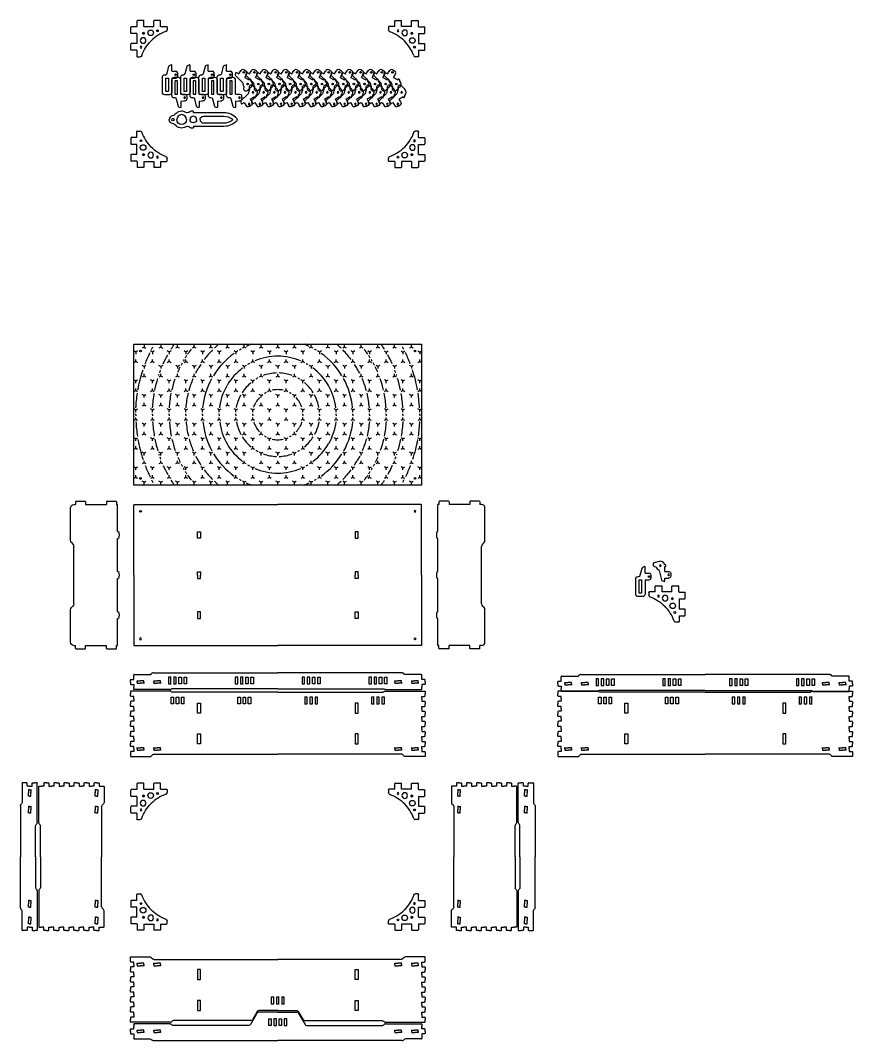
# Model space of a CAD drawing. Header units: inches. Extents: x -248 to 382, y -86 to 166.
# Drawn here: x -162.2 to -99.9, y 89.2 to 165.5 of the extents above; entities that cross this region are included whole.
import ezdxf

# ---------------------------------------------------------------- set-up
doc = ezdxf.new("R2010")
doc.units = ezdxf.units.IN
doc.header["$MEASUREMENT"] = 0
doc.layers.add('CUT', color=1, linetype='Continuous')
doc.layers.add('ETCH', color=5, linetype='Continuous')

# ---------------------------------------------------------------- blocks, each defined once
blk = doc.blocks.new('HingeHole')
at = {"layer": 'CUT', "ltscale": 0.003906}
for p, q in [((-0.0975, 0.495), (0.0975, 0.495)), ((0.0975, 0.005), (-0.0975, 0.005)), ((-0.0925, 0), (-0.0925, 0.5)), ((0.0925, 0.5), (0.0925, 0))]:
    blk.add_line(p, q, dxfattribs=at)
blk = doc.blocks.new('BraceHole_Quarter')
at = {"layer": 'CUT', "ltscale": 0.003906}
for p, q in [((-0.25, 0.0935), (0, 0.0935)), ((-0.246, 0), (-0.246, 0.0975))]:
    blk.add_line(p, q, dxfattribs=at)
blk = doc.blocks.new('BraceHole')
at = {"color": 0}
blk.add_blockref('BraceHole_Quarter', (0, 0), dxfattribs=at)
at = {"color": 0, "xscale": -1, "rotation": 180}
blk.add_blockref('BraceHole_Quarter', (0, 0), dxfattribs=at)
at = {"color": 0, "xscale": -1}
blk.add_blockref('BraceHole_Quarter', (0, 0), dxfattribs=at)
at = {"color": 0, "rotation": 180}
blk.add_blockref('BraceHole_Quarter', (0, 0), dxfattribs=at)
blk = doc.blocks.new('BraceHoles')
at = {"color": 0}
for p in [(0.5, 0), (1.75, 0)]:
    blk.add_blockref('BraceHole', p, dxfattribs=at)
blk = doc.blocks.new('Dovetail_Half')
for p, q in [((-0.25, 0.21375), (-0.25, 0.375)), ((-0.25, 0.21375), (-0.21875, 0.1825)), ((0, 0.1825), (-0.21875, 0.1825)), ((0, 0), (0, 0.1825))]:
    blk.add_line(p, q)
blk = doc.blocks.new('Bottom_Back_Half')
at = {"layer": 'CUT', "ltscale": 0.015625}
for p, q in [((-11.025, 6.229), (-11.025, 6.063)), ((-8.05, 6.26), (-10.994, 6.26)), ((0, 6.198), (-7.884, 6.198))]:
    blk.add_line(p, q, dxfattribs=at)
for points in [[(-5.793, 5.372), (-5.793, 4.628), (-6.017, 4.628), (-6.017, 5.372)], [(-5.793, 3.06), (-5.793, 2.316), (-6.017, 2.316), (-6.017, 3.06)]]:
    blk.add_lwpolyline(points, close=True, dxfattribs=at)
blk.add_lwpolyline([(-11.025, 1.563), (-11.025, 1.401, 0.414214), (-10.994, 1.37), (-9.55, 1.37, 0.198912), (-9.461, 1.407), (-9.347, 1.521, -0.198912), (-9.259, 1.558), (0, 1.558)], format="xyb", dxfattribs=at)
for centre, radius, start, end in [((-10.994, 6.229), 0.0312, 90, 180), ((-8.05, 6.135), 0.125, 48.59038, 90), ((-7.884, 6.323), 0.125, 228.59038, 270)]:
    blk.add_arc(centre, radius, start, end, dxfattribs=at)
at = {"rotation": 180}
for p in [(-7.89, 5.817), (-7.5, 5.817), (-7.11, 5.817), (-2.89, 5.817), (-2.5, 5.817), (-2.11, 5.817)]:
    blk.add_blockref('HingeHole', p, dxfattribs=at)
blk.add_blockref('BraceHoles', (-10.77, 1.938))
at = {"layer": 'CUT'}
for p in [(-10.775, 5.688), (-10.775, 4.938), (-10.775, 4.188), (-10.775, 3.438), (-10.775, 2.688), (-10.775, 1.938)]:
    blk.add_blockref('Dovetail_Half', p, dxfattribs=at)
at = {"layer": 'CUT', "xscale": -1, "rotation": 180}
for p in [(-10.775, 5.688), (-10.775, 4.938), (-10.775, 4.188), (-10.775, 3.438), (-10.775, 2.688), (-10.775, 1.938)]:
    blk.add_blockref('Dovetail_Half', p, dxfattribs=at)
blk = doc.blocks.new('Bottom_Back_Full')
blk.add_blockref('Bottom_Back_Half', (0, -1.375))
at = {"xscale": -1}
blk.add_blockref('Bottom_Back_Half', (0, -1.375), dxfattribs=at)
blk = doc.blocks.new('Dovetail_Out_Half')
for p, q in [((-0.01, 0.16125), (0.02125, 0.1925)), ((-0.01, 0), (-0.01, 0.16125)), ((0.02125, 0.1925), (0.24, 0.1925)), ((0.24, 0.1925), (0.24, 0.375))]:
    blk.add_line(p, q)
blk = doc.blocks.new('Lid_Top_Back_Half')
at = {"layer": 'CUT'}
for p, q in [((8.07, 0.005), (10.744, 0.005)), ((0, -0.058), (7.904, -0.058)), ((10.775, -0.026), (10.775, -0.188)), ((9.325, -1.255), (0, -1.255)), ((9.465, -1.167), (9.414, -1.218)), ((10.744, -1.13), (9.554, -1.13)), ((10.775, -0.938), (10.775, -1.099))]:
    blk.add_line(p, q, dxfattribs=at)
for centre, radius, start, end in [((8.07, -0.12), 0.125, 90, 131.40962), ((10.744, -0.026), 0.0312, 0, 90), ((7.904, 0.067), 0.125, 270, 311.40962), ((9.325, -1.13), 0.125, 270, 315), ((9.554, -1.255), 0.125, 90, 135), ((10.744, -1.099), 0.0312, 270, 0)]:
    blk.add_arc(centre, radius, start, end, dxfattribs=at)
at = {"rotation": 180}
for p in [(1.915, -0.437), (2.305, -0.437), (6.915, -0.437), (7.305, -0.437)]:
    blk.add_blockref('HingeHole', p, dxfattribs=at)
at = {"xscale": -1, "rotation": 180}
for p in [(2.695, -0.437), (3.085, -0.437), (7.695, -0.437), (8.085, -0.437)]:
    blk.add_blockref('HingeHole', p, dxfattribs=at)
at = {"xscale": -1}
blk.add_blockref('BraceHoles', (10.77, -0.563), dxfattribs=at)
at = {"layer": 'CUT', "xscale": -1}
blk.add_blockref('Dovetail_Out_Half', (11.015, -0.563), dxfattribs=at)
at = {"layer": 'CUT', "rotation": 180}
blk.add_blockref('Dovetail_Out_Half', (11.015, -0.563), dxfattribs=at)
blk = doc.blocks.new('Lid_Top_Back')
at = {"xscale": -1}
blk.add_blockref('Lid_Top_Back_Half', (0, 0), dxfattribs=at)
blk.add_blockref('Lid_Top_Back_Half', (0, 0))
blk = doc.blocks.new('Bottom_Front_Half')
at = {"layer": 'CUT', "ltscale": 0.015625}
for p, q in [((1.533, 4.073), (1.894, 4.698)), ((2.002, 4.76), (7.821, 4.76)), ((7.91, 4.797), (7.961, 4.848)), ((8.05, 4.885), (10.994, 4.885)), ((11.025, 4.854), (11.025, 4.688)), ((0, 4.01), (1.425, 4.01))]:
    blk.add_line(p, q, dxfattribs=at)
for points in [[(5.793, 3.997), (5.793, 3.253), (6.017, 3.253), (6.017, 3.997)], [(5.793, 1.685), (5.793, 0.941), (6.017, 0.941), (6.017, 1.685)]]:
    blk.add_lwpolyline(points, close=True, dxfattribs=at)
blk.add_lwpolyline([(11.025, 0.188), (11.025, 0.026, -0.414214), (10.994, -0.005), (9.55, -0.005, -0.198912), (9.461, 0.032), (9.347, 0.146, 0.198912), (9.259, 0.183), (0, 0.183)], format="xyb", dxfattribs=at)
for centre, radius, start, end in [((2.002, 4.635), 0.125, 90, 150), ((7.821, 4.885), 0.125, 270, 315), ((8.05, 4.76), 0.125, 90, 135), ((10.994, 4.854), 0.0312, 0, 90), ((1.425, 4.135), 0.125, 270, 330)]:
    blk.add_arc(centre, radius, start, end, dxfattribs=at)
at = {"xscale": -1}
blk.add_blockref('BraceHoles', (10.77, 0.562), dxfattribs=at)
at = {"layer": 'CUT', "xscale": -1}
for p in [(10.775, 4.313), (10.775, 3.563), (10.775, 2.813), (10.775, 2.063), (10.775, 1.313), (10.775, 0.562)]:
    blk.add_blockref('Dovetail_Half', p, dxfattribs=at)
at = {"layer": 'CUT', "rotation": 180}
for p in [(10.775, 4.313), (10.775, 3.563), (10.775, 2.813), (10.775, 2.063), (10.775, 1.313), (10.775, 0.562)]:
    blk.add_blockref('Dovetail_Half', p, dxfattribs=at)
blk = doc.blocks.new('Bottom_Front_Full')
at = {"xscale": -1}
blk.add_blockref('Bottom_Front_Half', (0, 0), dxfattribs=at)
for name, p in [('Bottom_Front_Half', (0, 0)), ('HingeHole', (-0.39, 3.005)), ('HingeHole', (0, 3.005)), ('HingeHole', (0.39, 3.005))]:
    blk.add_blockref(name, p)
blk = doc.blocks.new('Lid_Front_Half')
at = {"layer": 'CUT'}
for p, q in [((-9.325, 0.005), (0, 0.005)), ((-10.775, -0.313), (-10.775, -0.151)), ((-10.744, -0.12), (-9.554, -0.12)), ((-9.465, -0.083), (-9.414, -0.032)), ((-10.775, -1.224), (-10.775, -1.062)), ((-8.07, -1.255), (-10.744, -1.255)), ((-7.93, -1.167), (-7.981, -1.218)), ((-2.152, -1.13), (-7.841, -1.13)), ((-1.539, -2.068), (-2.044, -1.193)), ((0, -2.13), (-1.431, -2.13))]:
    blk.add_line(p, q, dxfattribs=at)
for centre, radius, start, end in [((-9.325, -0.12), 0.125, 90, 135), ((-10.744, -0.151), 0.0312, 90, 180), ((-9.554, 0.005), 0.125, 270, 315), ((-10.744, -1.224), 0.0312, 180, 270), ((-8.07, -1.13), 0.125, 270, 315), ((-7.841, -1.255), 0.125, 90, 135), ((-2.152, -1.255), 0.125, 30, 90), ((-1.431, -2.005), 0.125, 210, 270)]:
    blk.add_arc(centre, radius, start, end, dxfattribs=at)
at = {"xscale": -1, "rotation": 180}
for name, p in [('BraceHoles', (-10.77, -0.688)), ('HingeHole', (-0.585, -1.125))]:
    blk.add_blockref(name, p, dxfattribs=at)
at = {"rotation": 180}
blk.add_blockref('HingeHole', (-0.195, -1.125), dxfattribs=at)
at = {"layer": 'CUT'}
blk.add_blockref('Dovetail_Out_Half', (-11.015, -0.688), dxfattribs=at)
at = {"layer": 'CUT', "xscale": -1, "rotation": 180}
blk.add_blockref('Dovetail_Out_Half', (-11.015, -0.688), dxfattribs=at)
blk = doc.blocks.new('Lid_Top_Front')
blk.add_blockref('Lid_Front_Half', (0, 1.25))
at = {"xscale": -1}
blk.add_blockref('Lid_Front_Half', (0, 1.25), dxfattribs=at)
blk = doc.blocks.new('Bracket_V2')
at = {"layer": 'CUT'}
for p, q in [((-0.2, 0.221), (-0.221, 0.221)), ((-0.2, 0.65), (-0.168, 0.682)), ((-0.2, 0.221), (-0.2, 0.65)), ((0.275, 0.682), (-0.168, 0.682)), ((0.275, 0.682), (0.306, 0.65)), ((0.306, 0.221), (0.306, 0.65)), ((0.306, 0.221), (1.05, 0.221)), ((1.05, 0.65), (1.082, 0.682)), ((1.05, 0.221), (1.05, 0.65)), ((1.525, 0.682), (1.082, 0.682)), ((1.525, 0.682), (1.556, 0.65)), ((1.556, 0.221), (1.556, 0.65)), ((1.556, 0.221), (2.007, 0.221)), ((2.038, 0.189), (2.038, 0.032)), ((2.038, 0.189), (2.038, -0.028))]:
    blk.add_line(p, q, dxfattribs=at)
for centre, radius in [((0.283, -0.283), 0.0645), ((0.819, -0.247), 0.209), ((1.319, -0.093), 0.0645)]:
    blk.add_circle(centre, radius, dxfattribs=at)
for centre, radius, start, end in [((2.007, 0.189), 0.0312, 0, 90), ((2.965, -2.965), 2.995, 109.70475, 135), ((1.913, -0.028), 0.125, 289.70475, 360)]:
    blk.add_arc(centre, radius, start, end, dxfattribs=at)
blk = doc.blocks.new('Bracket_V2_both')
at = {"xscale": -1}
blk.add_blockref('Bracket_V2', (-0.447, -0.447), dxfattribs=at)
at = {"rotation": 270}
blk.add_blockref('Bracket_V2', (-0.447, -0.447), dxfattribs=at)
blk = doc.blocks.new('BottomPlate_V2_Quarter')
at = {"layer": 'CUT'}
blk.add_lwpolyline([(-0.966, -1.279), (-0.966, 3.96, -0.414214), (-0.934, 3.991), (9.804, 3.991)], format="xyb", dxfattribs=at)
blk.add_lwpolyline([(4.011, 1.474), (3.787, 1.474), (3.787, 1.968), (4.011, 1.968)], close=True, dxfattribs=at)
blk.add_lwpolyline([(3.787, -1.279), (3.787, -1.032), (4.011, -1.032), (4.011, -1.279)], dxfattribs=at)
blk.add_circle((-0.466, 3.491), 0.0645, dxfattribs=at)
blk = doc.blocks.new('BottomPlate_V2')
blk.add_blockref('BottomPlate_V2_Quarter', (-9.804, 1.279))
at = {"xscale": -1}
blk.add_blockref('BottomPlate_V2_Quarter', (9.804, 1.279), dxfattribs=at)
at = {"xscale": -1, "rotation": 180}
blk.add_blockref('BottomPlate_V2_Quarter', (-9.804, -1.279), dxfattribs=at)
at = {"rotation": 180}
blk.add_blockref('BottomPlate_V2_Quarter', (9.804, -1.279), dxfattribs=at)
blk = doc.blocks.new('Bottom_Side_Half')
at = {"layer": 'CUT', "ltscale": 0.015625}
for p, q in [((-5.275, 1.735), (-5.275, 1.569)), ((-2.55, 1.766), (-5.244, 1.766)), ((-2.41, 1.678), (-2.461, 1.73)), ((0, 1.641), (-2.321, 1.641)), ((-5.275, -2.931), (-5.275, -3.093)), ((-3.961, -3.087), (-3.847, -2.973)), ((-3.759, -2.936), (0, -2.936)), ((-5.244, -3.124), (-4.05, -3.124))]:
    blk.add_line(p, q, dxfattribs=at)
for centre, radius, start, end in [((-5.244, 1.735), 0.0312, 90, 180), ((-2.55, 1.641), 0.125, 45, 90), ((-2.321, 1.766), 0.125, 225, 270), ((-3.759, -3.061), 0.125, 90, 135), ((-5.244, -3.093), 0.0312, 180, 270), ((-4.05, -2.999), 0.125, 270, 315)]:
    blk.add_arc(centre, radius, start, end, dxfattribs=at)
blk.add_blockref('BraceHoles', (-5.27, -2.556))
at = {"layer": 'CUT'}
for p in [(-5.515, 1.194), (-5.515, 0.444), (-5.515, -0.306), (-5.515, -1.056), (-5.515, -1.806), (-5.515, -2.556)]:
    blk.add_blockref('Dovetail_Out_Half', p, dxfattribs=at)
at = {"layer": 'CUT', "xscale": -1, "rotation": 180}
for p in [(-5.515, 1.194), (-5.515, 0.444), (-5.515, -0.306), (-5.515, -1.056), (-5.515, -1.806), (-5.515, -2.556)]:
    blk.add_blockref('Dovetail_Out_Half', p, dxfattribs=at)
blk = doc.blocks.new('Bottom_Side_Full')
at = {"color": 1}
blk.add_blockref('Bottom_Side_Half', (0, 0), dxfattribs=at)
at = {"color": 1, "xscale": -1}
blk.add_blockref('Bottom_Side_Half', (0, 0), dxfattribs=at)
blk = doc.blocks.new('Lid_Side_Half')
at = {"layer": 'CUT'}
for p, q in [((-2.787, 2.55), (-2.787, 5.494)), ((-2.756, 5.525), (-2.595, 5.525)), ((-1.845, 5.525), (-1.684, 5.525)), ((-1.652, 5.494), (-1.652, 4.054)), ((-1.616, 3.965), (-1.564, 3.914)), ((-1.527, 3.825), (-1.527, 0)), ((-2.699, 2.41), (-2.751, 2.461)), ((-2.662, 0), (-2.662, 2.321))]:
    blk.add_line(p, q, dxfattribs=at)
for centre, radius, start, end in [((-2.756, 5.494), 0.0312, 90, 180), ((-1.684, 5.494), 0.0312, 0, 90), ((-1.527, 4.054), 0.125, 180, 225), ((-1.652, 3.825), 0.125, 0, 45), ((-2.662, 2.55), 0.125, 180, 225), ((-2.787, 2.321), 0.125, 0, 45)]:
    blk.add_arc(centre, radius, start, end, dxfattribs=at)
at = {"xscale": -1, "rotation": 90}
blk.add_blockref('BraceHoles', (-2.22, 5.27), dxfattribs=at)
at = {"layer": 'CUT', "xscale": -1, "rotation": 90}
blk.add_blockref('Dovetail_Half', (-2.22, 5.275), dxfattribs=at)
at = {"layer": 'CUT', "rotation": 270}
blk.add_blockref('Dovetail_Half', (-2.22, 5.275), dxfattribs=at)
blk = doc.blocks.new('Lid_Side')
blk.add_blockref('Lid_Side_Half', (0, 0))
at = {"xscale": -1, "rotation": 180}
blk.add_blockref('Lid_Side_Half', (0, 0), dxfattribs=at)
blk = doc.blocks.new('Latch_Mid')
at = {"layer": 'CUT', "ltscale": 0.007812}
for p, q in [((0.253, 0.919), (0.253, 1.369)), ((0.253, 0.919), (0.49, 0.909)), ((0.48, 0.909), (0.562, 0.909)), ((0.253, 0.403), (0.49, 0.403)), ((0.48, 0.403), (0.562, 0.403))]:
    blk.add_line(p, q, dxfattribs=at)
blk.add_lwpolyline([(0.253, 0.403), (0.253, -0.659, -0.414214), (0.066, -0.847), (-0.261, -0.847, -0.414214), (-0.448, -0.659), (-0.448, 0.472, -0.414214), (-0.261, 0.659), (-0.226, 0.659, 0.339454), (-0.105, 0.752), (0.038, 1.288, -0.267949), (0.127, 1.376), (0.214, 1.4)], format="xyb", dxfattribs=at)
at = {"layer": 'CUT'}
blk.add_lwpolyline([(-0.19, -0.573), (-0.19, 0.386, -0.414214), (-0.174, 0.401), (-0.021, 0.401, -0.414214), (-0.005, 0.386), (-0.005, -0.573, -0.414214), (-0.021, -0.589), (-0.174, -0.589, -0.414214)], format="xyb", close=True, dxfattribs=at)
at = {"layer": 'CUT', "ltscale": 0.003906}
blk.add_circle((0.542, 0.656), 0.0595, dxfattribs=at)
at = {"layer": 'CUT', "ltscale": 0.007812}
for centre, radius, start, end in [((0.222, 1.369), 0.0312, 0, 105), ((0.562, 0.784), 0.125, 18.36546, 90), ((0.177, 0.656), 0.531, 341.63454, 18.36546), ((0.562, 0.528), 0.125, 270, 341.63454)]:
    blk.add_arc(centre, radius, start, end, dxfattribs=at)
blk = doc.blocks.new('HingeTop')
at = {"layer": 'CUT', "ltscale": 0.007812}
for p, q in [((-0.242, 0.263), (-0.005, 0.253)), ((-0.015, 0.253), (0.067, 0.253)), ((-0.242, -0.253), (-0.005, -0.253)), ((-0.015, -0.253), (0.067, -0.253))]:
    blk.add_line(p, q, dxfattribs=at)
at = {"layer": 'CUT'}
blk.add_lwpolyline([(-0.242, -0.25), (-0.242, -0.622), (-0.179, -0.622, -0.57735), (-0.152, -0.669), (-0.191, -0.737, -0.267949), (-0.218, -0.753), (-0.224, -0.753, 0.336424), (-0.254, -0.776, -0.411031), (-0.655, -1.004), (-1.025, -0.905, -0.414214), (-1.114, -0.752), (-1.099, -0.698, -0.267949), (-1.011, -0.61), (-0.934, -0.589, 0.203798), (-0.857, -0.529, -0.141217), (-0.729, -0.4, 0.203798), (-0.668, -0.323), (-0.481, 0.375, -0.267949), (-0.393, 0.464), (-0.281, 0.493, -0.493145), (-0.242, 0.463), (-0.242, 0.263)], format="xyb", dxfattribs=at)
at = {"layer": 'CUT', "ltscale": 0.003906}
for centre in [(0.047, 0), (-0.57, -0.688)]:
    blk.add_circle(centre, 0.0595, dxfattribs=at)
at = {"layer": 'CUT', "ltscale": 0.007812}
for centre, radius, start, end in [((0.067, 0.128), 0.125, 18.36546, 90), ((-0.318, 0), 0.531, 341.63454, 18.36546), ((0.067, -0.128), 0.125, 270, 341.63454)]:
    blk.add_arc(centre, radius, start, end, dxfattribs=at)
blk = doc.blocks.new('DividerTab')
for p, q in [((-2.729, 0), (-5.145, 0)), ((4.895, 0), (2.479, 0)), ((-5.645, -0.405), (-5.614, -0.373)), ((-5.645, -0.405), (-5.645, -1.102)), ((-5.614, -0.373), (-5.395, -0.373)), ((-5.395, -0.25), (-5.395, -0.373)), ((-2.552, -0.073), (-2.448, -0.177)), ((2.021, -0.25), (-2.271, -0.25)), ((2.302, -0.073), (2.198, -0.177)), ((5.145, -0.25), (5.145, -0.373)), ((5.364, -0.373), (5.145, -0.373)), ((5.395, -0.405), (5.364, -0.373)), ((5.395, -0.405), (5.395, -1.102)), ((-5.614, -1.133), (-5.645, -1.102)), ((-5.614, -1.133), (-5.395, -1.133)), ((-5.395, -1.133), (-5.395, -2.686)), ((5.145, -1.133), (5.145, -2.686)), ((5.364, -1.133), (5.145, -1.133)), ((5.364, -1.133), (5.395, -1.102)), ((-5.645, -2.717), (-5.614, -2.686)), ((-5.645, -2.717), (-5.645, -3.415)), ((-5.614, -2.686), (-5.395, -2.686)), ((5.364, -2.686), (5.145, -2.686)), ((5.395, -2.717), (5.364, -2.686)), ((5.395, -2.717), (5.395, -3.415)), ((-5.614, -3.446), (-5.645, -3.415)), ((-5.614, -3.446), (-5.395, -3.446)), ((-5.395, -3.446), (-5.395, -3.528)), ((-3.38, -3.528), (-5.395, -3.528)), ((-3.38, -3.528), (-3.38, -3.581)), ((-0.38, -3.528), (-2.87, -3.528)), ((-2.87, -3.528), (-2.87, -3.581)), ((-0.38, -3.528), (-0.38, -3.581)), ((2.62, -3.528), (0.13, -3.528)), ((0.13, -3.528), (0.13, -3.581)), ((2.62, -3.528), (2.62, -3.581)), ((5.145, -3.528), (3.13, -3.528)), ((3.13, -3.528), (3.13, -3.581)), ((5.145, -3.446), (5.145, -3.528)), ((5.364, -3.446), (5.145, -3.446)), ((5.364, -3.446), (5.395, -3.415))]:
    blk.add_line(p, q)
for centre, radius, start, end in [((-5.145, -0.25), 0.25, 90, 180), ((-2.729, -0.25), 0.25, 45, 90), ((2.479, -0.25), 0.25, 90, 135), ((4.895, -0.25), 0.25, 0, 90), ((-2.271, 0), 0.25, 225, 270), ((2.021, 0), 0.25, 270, 315), ((-3.125, -2.953), 0.679, 247.94246, 292.08201), ((-0.125, -2.953), 0.679, 247.94246, 292.08201), ((2.875, -2.953), 0.679, 247.94246, 292.08201)]:
    blk.add_arc(centre, radius, start, end)
blk = doc.blocks.new('GridHex')
at = {"layer": 'CUT'}
blk.add_lwpolyline([(-28.632, -8.364), (-28.632, 2.114, -0.414214), (-28.601, 2.145), (-7.123, 2.145, -0.414214), (-7.092, 2.114), (-7.092, -8.364, -0.414214), (-7.123, -8.395), (-28.601, -8.395, -0.414214)], format="xyb", close=True, dxfattribs=at)
for centre in [(-28.132, 1.645), (-7.592, 1.645), (-28.132, -7.895), (-7.592, -7.895)]:
    blk.add_circle(centre, 0.0645, dxfattribs=at)
blk = doc.blocks.new('Node')
at = {"layer": 'CUT', "linetype": 'Continuous'}
for p, q in [((0, 0), (-0.139, -0.08)), ((0, 0), (0, 0.161)), ((0.139, -0.08), (0, 0))]:
    blk.add_line(p, q, dxfattribs=at)
blk = doc.blocks.new('HexRing')
at = {"layer": 'ETCH'}
for radius, start, end in [(10.625, 27.30273, 28.51701), (10.625, 20.93855, 25.95223), (8.125, 29.48976, 30), (8.125, 27.05494, 28.52128), (9.375, 23.9534, 28.51701), (6.875, 26.80108, 30), (8.125, 22.97239, 26.18108), (9.375, 19.57419, 20.76408), (10.625, 10.05143, 18.39697), (5.625, 5.29439, 28.72666), (6.875, 15.16591, 23.1301), (8.125, 13.0021, 19.29539), (9.375, 18.30245, 18.79691), (9.375, 11.33708, 16.82765), (4.375, 6.8699, 30), (6.875, 4.30765, 13.54409), (8.125, 3.63128, 11.35988), (9.375, 3.13863, 9.81922), (10.625, 2.76376, 8.66166), (1.875, 17.15636, 30), (3.125, 9.79182, 28.17766), (1.875, 0, 2.29272), (3.125, 0, 1.37529), (4.375, 0, 0.98228), (5.625, 0, 0.76398), (6.875, 0, 0.62506), (8.125, 0, 0.5289), (9.375, 0, 0.45837), (10.625, 0, 0.40445)]:
    blk.add_arc((0, 0), radius, start, end, dxfattribs=at)
blk = doc.blocks.new('Ripples')
at = {"layer": 'ETCH'}
for radius, start, end in [(9.375, 145.79654, 148.51701), (8.125, 142.97239, 146.18108), (6.875, 135.16591, 143.1301), (5.625, 125.29439, 148.72666), (6.875, 129.95532, 133.54409), (5.625, 120, 120.76398), (5.625, 119.23602, 120), (5.625, 110.46452, 114.70561), (5.625, 65.29439, 69.53548), (5.625, 60, 60.76398), (5.625, 59.23602, 60), (5.625, 31.27334, 54.70561), (6.875, 46.45591, 50.04468), (6.875, 36.8699, 44.83409), (8.125, 33.81892, 37.02761), (9.375, 31.48299, 34.20346), (8.125, 149.48976, 150), (8.125, 147.05494, 148.52128), (4.375, 119.01772, 120), (4.375, 90, 113.1301), (4.375, 66.8699, 90), (4.375, 60, 60.98228), (8.125, 31.47872, 32.94506), (8.125, 30, 30.51024), (6.875, 146.80108, 150), (4.375, 126.8699, 150), (4.375, 120, 120.98228), (3.125, 91.82234, 110.20818), (3.125, 69.79182, 88.17766), (4.375, 59.01772, 60), (4.375, 30, 53.1301), (6.875, 30, 33.19892), (3.125, 129.79182, 148.17766), (3.125, 120, 121.37529), (3.125, 118.62471, 120), (3.125, 60, 61.37529), (3.125, 58.62471, 60), (3.125, 31.82234, 50.20818), (1.875, 120, 122.29272), (1.875, 117.70728, 120), (1.875, 90, 102.84364), (1.875, 77.15636, 90), (1.875, 60, 62.29272), (1.875, 57.70728, 60), (1.875, 137.15636, 150), (1.875, 30, 42.84364), (1.875, 210, 222.84364), (1.875, 317.15636, 330), (4.375, 210, 233.1301), (3.125, 211.82234, 230.20818), (1.875, 237.70728, 240), (1.875, 240, 242.29272), (1.875, 257.15636, 270), (1.875, 270, 282.84364), (1.875, 297.70728, 300), (1.875, 300, 302.29272), (3.125, 309.79182, 328.17766), (4.375, 306.8699, 330), (5.625, 211.27334, 234.70561), (3.125, 238.62471, 240), (3.125, 240, 241.37529), (3.125, 249.79182, 268.17766), (3.125, 271.82234, 290.20818), (3.125, 298.62471, 300), (3.125, 300, 301.37529), (5.625, 305.29439, 328.72666), (6.875, 210, 213.19892), (4.375, 239.01772, 240), (4.375, 240, 240.98228), (4.375, 299.01772, 300), (4.375, 300, 300.98228), (6.875, 326.80108, 330), (8.125, 210, 210.51024), (8.125, 211.47872, 212.94506), (8.125, 213.81892, 217.02761), (6.875, 216.8699, 224.83409), (4.375, 246.8699, 270), (4.375, 270, 293.1301), (6.875, 315.16591, 323.1301), (8.125, 322.97239, 326.18108), (8.125, 327.05494, 328.52128), (8.125, 329.48976, 330), (9.375, 211.48299, 214.20346), (6.875, 226.45591, 230.04468), (5.625, 239.23602, 240), (5.625, 240, 240.76398), (5.625, 245.29439, 249.53548), (5.625, 290.46452, 294.70561), (5.625, 299.23602, 300), (5.625, 300, 300.76398), (6.875, 309.95532, 313.54409), (9.375, 325.79654, 328.51701)]:
    blk.add_arc((0, 0), radius, start, end, dxfattribs=at)
at = {"layer": 'ETCH', "xscale": -1}
blk.add_blockref('HexRing', (0, 0), dxfattribs=at)
at = {"layer": 'ETCH'}
blk.add_blockref('HexRing', (0, 0), dxfattribs=at)
at = {"layer": 'ETCH', "rotation": 180}
blk.add_blockref('HexRing', (0, 0), dxfattribs=at)
at = {"layer": 'ETCH', "xscale": -1, "rotation": 180}
blk.add_blockref('HexRing', (0, 0), dxfattribs=at)
blk = doc.blocks.new('LidArt')
at = {"layer": 'CUT'}
for radius, start, end in [(9.375, 29.92643, 30), (4.375, 299.01772, 300)]:
    blk.add_arc((0, 0), radius, start, end, dxfattribs=at)
for name, p in [('GridHex', (17.862, 3.125)), ('Ripples', (0, 0))]:
    blk.add_blockref(name, p)
for p, xscale, rotation in [((-10.625, 4.691), -1, 180), ((-10, 5.052), -0.9999999999999997, 240), ((-9.375, 4.691), -1, 180), ((-8.75, 5.052), -0.9999999999999997, 240), ((-8.125, 4.691), -1, 180), ((-7.5, 5.052), -1, 119.9999999999999), ((-6.875, 4.691), -1, 180), ((-6.25, 5.052), -1, 119.9999999999999), ((-5.625, 4.691), -1, 180), ((-5, 5.052), -1, 119.9999999999999), ((-4.375, 4.691), -1, 180), ((-3.75, 5.052), -1, 119.9999999999999), ((-3.125, 4.691), -1, 180), ((-2.5, 5.052), -1, 119.9999999999999), ((-1.875, 4.691), -1, 180), ((-1.25, 5.052), -1, 119.9999999999999), ((-0.625, 4.691), -1, 180), ((0, 5.052), -1, 119.9999999999999), ((0.625, 4.691), -1, 180), ((1.25, 5.052), -1, 119.9999999999999), ((1.875, 4.691), -1, 180), ((2.5, 5.052), -1, 119.9999999999999), ((3.125, 4.691), -1, 180), ((3.75, 5.052), -1, 119.9999999999999), ((4.375, 4.691), -1, 180), ((5, 5.052), -1, 119.9999999999999), ((5.625, 4.691), -1, 180), ((6.25, 5.052), -1, 119.9999999999999), ((6.875, 4.691), -1, 180), ((7.5, 5.052), -1, 119.9999999999999), ((8.75, 5.052), -1, 119.9999999999999), ((10, 5.052), -1, 119.9999999999999), ((-10.625, 3.969), -1, 119.9999999999999), ((-9.375, 3.969), -1, 119.9999999999999), ((-8.125, 3.969), -1, 119.9999999999999), ((-6.875, 3.969), -1, 119.9999999999999), ((-5.625, 3.969), -1, 119.9999999999999), ((-4.375, 3.969), -1, 119.9999999999999), ((-3.125, 3.969), -1, 119.9999999999999), ((-1.875, 3.969), -1, 119.9999999999999), ((-0.625, 3.969), -1, 119.9999999999999), ((0.625, 3.969), -1, 119.9999999999999), ((1.875, 3.969), -1, 119.9999999999999), ((3.125, 3.969), -1, 119.9999999999999), ((4.375, 3.969), -1, 119.9999999999999), ((5.625, 3.969), -1, 119.9999999999999), ((6.875, 3.969), -1, 119.9999999999999), ((8.125, 3.969), -1, 119.9999999999999), ((9.375, 3.969), -1, 119.9999999999999), ((10.625, 3.969), -1, 119.9999999999999), ((-10, 3.608), -1, 180), ((-8.75, 3.608), -1, 180), ((-7.5, 3.608), -1, 180), ((-6.25, 3.608), -1, 180), ((-5, 3.608), -1, 180), ((-3.75, 3.608), -1, 180), ((-2.5, 3.608), -1, 180), ((-1.25, 3.608), -1, 180), ((0, 3.608), -1, 180), ((1.25, 3.608), -1, 180), ((2.5, 3.608), -1, 180), ((3.75, 3.608), -1, 180), ((5, 3.608), -1, 180), ((6.25, 3.608), -1, 180), ((7.5, 3.608), -1, 180), ((8.75, 3.608), -1, 180), ((10, 3.608), -1, 180), ((-10.625, 2.526), -1, 59.99999999999994), ((-10, 2.887), -1, 119.9999999999999), ((-9.375, 2.526), -1, 59.99999999999994), ((-8.75, 2.887), -1, 119.9999999999999), ((-8.125, 2.526), -1, 59.99999999999994), ((-7.5, 2.887), -1, 119.9999999999999), ((-6.875, 2.526), -1, 59.99999999999994), ((-6.25, 2.887), -1, 119.9999999999999), ((-5.625, 2.526), -1, 59.99999999999994), ((-5, 2.887), -1, 119.9999999999999), ((-4.375, 2.526), -1, 59.99999999999994), ((-3.75, 2.887), -1, 119.9999999999999), ((-3.125, 2.526), -1, 59.99999999999994), ((-2.5, 2.887), -1, 119.9999999999999), ((-1.875, 2.526), -1, 59.99999999999994), ((-1.25, 2.887), -1, 119.9999999999999), ((-0.625, 2.526), -1, 59.99999999999994), ((0, 2.887), -1, 119.9999999999999), ((0.625, 2.526), -1, 59.99999999999994), ((1.25, 2.887), -1, 119.9999999999999), ((1.875, 2.526), -1, 59.99999999999994), ((2.5, 2.887), -1, 119.9999999999999), ((3.125, 2.526), -1, 59.99999999999994), ((3.75, 2.887), -1, 119.9999999999999), ((4.375, 2.526), -1, 59.99999999999994), ((5, 2.887), -1, 119.9999999999999), ((5.625, 2.526), -1, 59.99999999999994), ((6.25, 2.887), -1, 119.9999999999999), ((6.875, 2.526), -1, 59.99999999999994), ((7.5, 2.887), -1, 119.9999999999999), ((8.125, 2.526), -1, 59.99999999999994), ((8.75, 2.887), -1, 119.9999999999999), ((9.375, 2.526), -1, 59.99999999999994), ((10, 2.887), -1, 119.9999999999999), ((10.625, 2.526), -1, 59.99999999999994), ((-10.625, 1.804), -1, 119.9999999999999), ((-10, 1.443), -1, 59.99999999999994), ((-9.375, 1.804), -1, 119.9999999999999), ((-8.75, 1.443), -1, 59.99999999999994), ((-8.125, 1.804), -1, 119.9999999999999), ((-7.5, 1.443), -1, 59.99999999999994), ((-6.875, 1.804), -1, 119.9999999999999), ((-6.25, 1.443), -1, 59.99999999999994), ((-5.625, 1.804), -1, 119.9999999999999), ((-5, 1.443), -1, 59.99999999999994), ((-4.375, 1.804), -1, 119.9999999999999), ((-3.75, 1.443), -1, 59.99999999999994), ((-3.125, 1.804), -1, 119.9999999999999), ((-2.5, 1.443), -1, 59.99999999999994), ((-1.875, 1.804), -1, 119.9999999999999), ((-1.25, 1.443), -1, 59.99999999999994), ((-0.625, 1.804), -1, 119.9999999999999), ((0, 1.443), -1, 59.99999999999994), ((0.625, 1.804), -1, 119.9999999999999), ((1.25, 1.443), -1, 59.99999999999994), ((1.875, 1.804), -1, 119.9999999999999), ((2.5, 1.443), -1, 59.99999999999994), ((3.125, 1.804), -1, 119.9999999999999), ((3.75, 1.443), -1, 59.99999999999994), ((4.375, 1.804), -1, 119.9999999999999), ((5, 1.443), -1, 59.99999999999994), ((5.625, 1.804), -1, 119.9999999999999), ((6.25, 1.443), -1, 59.99999999999994), ((6.875, 1.804), -1, 119.9999999999999), ((7.5, 1.443), -1, 59.99999999999994), ((8.125, 1.804), -1, 119.9999999999999), ((8.75, 1.443), -1, 59.99999999999994), ((9.375, 1.804), -1, 119.9999999999999), ((10, 1.443), -1, 59.99999999999994), ((10.625, 1.804), -1, 119.9999999999999), ((-10, 0.722), -1, 119.9999999999999), ((-8.75, 0.722), -1, 119.9999999999999), ((-7.5, 0.722), -1, 119.9999999999999), ((-6.25, 0.722), -1, 119.9999999999999), ((-5, 0.722), -1, 119.9999999999999), ((-3.75, 0.722), -1, 119.9999999999999), ((-2.5, 0.722), -1, 119.9999999999999), ((-1.25, 0.722), -1, 119.9999999999999), ((0, 0.722), -1, 119.9999999999999), ((1.25, 0.722), -1, 119.9999999999999), ((2.5, 0.722), -1, 119.9999999999999), ((3.75, 0.722), -1, 119.9999999999999), ((5, 0.722), -1, 119.9999999999999), ((6.25, 0.722), -1, 119.9999999999999), ((7.5, 0.722), -1, 119.9999999999999), ((8.75, 0.722), -1, 119.9999999999999), ((10, 0.722), -1, 119.9999999999999), ((-10.625, 0.361), -1, 59.99999999999994), ((-9.375, 0.361), -1, 59.99999999999994), ((-8.125, 0.361), -1, 59.99999999999994), ((-6.875, 0.361), -1, 59.99999999999994), ((-5.625, 0.361), -1, 59.99999999999994), ((-4.375, 0.361), -1, 59.99999999999994), ((-3.125, 0.361), -1, 59.99999999999994), ((-1.875, 0.361), -1, 59.99999999999994), ((-0.625, 0.361), -1, 59.99999999999994), ((0.625, 0.361), -1, 59.99999999999994), ((1.875, 0.361), -1, 59.99999999999994), ((3.125, 0.361), -1, 59.99999999999994), ((4.375, 0.361), -1, 59.99999999999994), ((5.625, 0.361), -1, 59.99999999999994), ((6.875, 0.361), -1, 59.99999999999994), ((8.125, 0.361), -1, 59.99999999999994), ((9.375, 0.361), -1, 59.99999999999994), ((10.625, 0.361), -1, 59.99999999999994), ((-10.625, -0.361), -1, 119.9999999999999), ((-10, -0.722), -1, 59.99999999999994), ((-9.375, -0.361), -1, 119.9999999999999), ((-8.75, -0.722), -1, 59.99999999999994), ((-8.125, -0.361), -1, 119.9999999999999), ((-7.5, -0.722), -1, 59.99999999999994), ((-6.875, -0.361), -1, 119.9999999999999), ((-6.25, -0.722), -1, 59.99999999999994), ((-5.625, -0.361), -1, 119.9999999999999), ((-5, -0.722), -1, 59.99999999999994), ((-4.375, -0.361), -1, 119.9999999999999), ((-3.75, -0.722), -1, 59.99999999999994), ((-3.125, -0.361), -1, 119.9999999999999), ((-2.5, -0.722), -1, 59.99999999999994), ((-1.875, -0.361), -1, 119.9999999999999), ((-1.25, -0.722), -1, 59.99999999999994), ((-0.625, -0.361), -1, 119.9999999999999), ((0, -0.722), -1, 59.99999999999994), ((0.625, -0.361), -1, 119.9999999999999), ((1.25, -0.722), -1, 59.99999999999994), ((1.875, -0.361), -1, 119.9999999999999), ((2.5, -0.722), -1, 59.99999999999994), ((3.125, -0.361), -1, 119.9999999999999), ((3.75, -0.722), -1, 59.99999999999994), ((4.375, -0.361), -1, 119.9999999999999), ((5, -0.722), -1, 59.99999999999994), ((5.625, -0.361), -1, 119.9999999999999), ((6.25, -0.722), -1, 59.99999999999994), ((6.875, -0.361), -1, 119.9999999999999), ((7.5, -0.722), -1, 59.99999999999994), ((8.125, -0.361), -1, 119.9999999999999), ((8.75, -0.722), -1, 59.99999999999994), ((9.375, -0.361), -1, 119.9999999999999), ((10, -0.722), -1, 59.99999999999994), ((10.625, -0.361), -1, 119.9999999999999), ((-10, -1.443), -1, 119.9999999999999), ((-8.75, -1.443), -1, 119.9999999999999), ((-7.5, -1.443), -1, 119.9999999999999), ((-6.25, -1.443), -1, 119.9999999999999), ((-5, -1.443), -1, 119.9999999999999), ((-3.75, -1.443), -1, 119.9999999999999), ((-2.5, -1.443), -1, 119.9999999999999), ((-1.25, -1.443), -1, 119.9999999999999), ((0, -1.443), -1, 119.9999999999999), ((1.25, -1.443), -1, 119.9999999999999), ((2.5, -1.443), -1, 119.9999999999999), ((3.75, -1.443), -1, 119.9999999999999), ((5, -1.443), -1, 119.9999999999999), ((6.25, -1.443), -1, 119.9999999999999), ((7.5, -1.443), -1, 119.9999999999999), ((8.75, -1.443), -1, 119.9999999999999), ((10, -1.443), -1, 119.9999999999999), ((-10.625, -1.804), -1, 59.99999999999994), ((-9.375, -1.804), -1, 59.99999999999994), ((-8.125, -1.804), -1, 59.99999999999994), ((-6.875, -1.804), -1, 59.99999999999994), ((-5.625, -1.804), -1, 59.99999999999994), ((-4.375, -1.804), -1, 59.99999999999994), ((-3.125, -1.804), -1, 59.99999999999994), ((-1.875, -1.804), -1, 59.99999999999994), ((-0.625, -1.804), -1, 59.99999999999994), ((0.625, -1.804), -1, 59.99999999999994), ((1.875, -1.804), -1, 59.99999999999994), ((3.125, -1.804), -1, 59.99999999999994), ((4.375, -1.804), -1, 59.99999999999994), ((5.625, -1.804), -1, 59.99999999999994), ((6.875, -1.804), -1, 59.99999999999994), ((8.125, -1.804), -1, 59.99999999999994), ((9.375, -1.804), -1, 59.99999999999994), ((10.625, -1.804), -1, 59.99999999999994), ((-10.625, -2.526), -1, 119.9999999999999), ((-10, -2.887), -1, 59.99999999999994), ((-9.375, -2.526), -1, 119.9999999999999), ((-8.75, -2.887), -1, 59.99999999999994), ((-8.125, -2.526), -1, 119.9999999999999), ((-7.5, -2.887), -1, 59.99999999999994), ((-6.875, -2.526), -1, 119.9999999999999), ((-6.25, -2.887), -1, 59.99999999999994), ((-5.625, -2.526), -1, 119.9999999999999), ((-5, -2.887), -1, 59.99999999999994), ((-4.375, -2.526), -1, 119.9999999999999), ((-3.75, -2.887), -1, 59.99999999999994), ((-3.125, -2.526), -1, 119.9999999999999), ((-2.5, -2.887), -1, 59.99999999999994), ((-1.875, -2.526), -1, 119.9999999999999), ((-1.25, -2.887), -1, 59.99999999999994), ((-0.625, -2.526), -1, 119.9999999999999), ((0, -2.887), -1, 59.99999999999994), ((0.625, -2.526), -1, 119.9999999999999), ((1.25, -2.887), -1, 59.99999999999994), ((1.875, -2.526), -1, 119.9999999999999), ((2.5, -2.887), -1, 59.99999999999994), ((3.125, -2.526), -1, 119.9999999999999), ((3.75, -2.887), -1, 59.99999999999994), ((4.375, -2.526), -1, 119.9999999999999), ((5, -2.887), -1, 59.99999999999994), ((5.625, -2.526), -1, 119.9999999999999), ((6.25, -2.887), -1, 59.99999999999994), ((6.875, -2.526), -1, 119.9999999999999), ((7.5, -2.887), -1, 59.99999999999994), ((8.125, -2.526), -1, 119.9999999999999), ((8.75, -2.887), -1, 59.99999999999994), ((9.375, -2.526), -1, 119.9999999999999), ((10, -2.887), -1, 59.99999999999994), ((10.625, -2.526), -1, 119.9999999999999), ((-10.625, -3.969), -1, 59.99999999999994), ((-10, -3.608), -1, 119.9999999999999), ((-9.375, -3.969), -1, 59.99999999999994), ((-8.75, -3.608), -1, 119.9999999999999), ((-8.125, -3.969), -1, 59.99999999999994), ((-7.5, -3.608), -1, 119.9999999999999), ((-6.875, -3.969), -1, 59.99999999999994), ((-6.25, -3.608), -1, 119.9999999999999), ((-5.625, -3.969), -1, 59.99999999999994), ((-5, -3.608), -1, 119.9999999999999), ((-4.375, -3.969), -1, 59.99999999999994), ((-3.75, -3.608), -1, 119.9999999999999), ((-3.125, -3.969), -1, 59.99999999999994), ((-2.5, -3.608), -1, 119.9999999999999), ((-1.875, -3.969), -1, 59.99999999999994), ((-1.25, -3.608), -1, 119.9999999999999), ((-0.625, -3.969), -1, 59.99999999999994), ((0, -3.608), -1, 119.9999999999999), ((0.625, -3.969), -1, 59.99999999999994), ((1.25, -3.608), -1, 119.9999999999999), ((1.875, -3.969), -1, 59.99999999999994), ((2.5, -3.608), -1, 119.9999999999999), ((3.125, -3.969), -1, 59.99999999999994), ((3.75, -3.608), -1, 119.9999999999999), ((4.375, -3.969), -1, 59.99999999999994), ((5, -3.608), -1, 119.9999999999999), ((5.625, -3.969), -1, 59.99999999999994), ((6.25, -3.608), -1, 119.9999999999999), ((6.875, -3.969), -1, 59.99999999999994), ((7.5, -3.608), -1, 119.9999999999999), ((8.125, -3.969), -1, 59.99999999999994), ((8.75, -3.608), -1, 119.9999999999999), ((9.375, -3.969), -1, 59.99999999999994), ((10, -3.608), -1, 119.9999999999999), ((10.625, -3.969), -1, 59.99999999999994), ((-10.625, -4.691), -1, 119.9999999999999), ((-9.375, -4.691), -1, 119.9999999999999), ((-8.125, -4.691), -1, 119.9999999999999), ((-6.875, -4.691), -1, 119.9999999999999), ((-5.625, -4.691), -1, 119.9999999999999), ((-4.375, -4.691), -1, 119.9999999999999), ((-3.125, -4.691), -1, 119.9999999999999), ((-1.875, -4.691), -1, 119.9999999999999), ((-0.625, -4.691), -1, 119.9999999999999), ((0.625, -4.691), -1, 119.9999999999999), ((1.875, -4.691), -1, 119.9999999999999), ((3.125, -4.691), -1, 119.9999999999999), ((4.375, -4.691), -1, 119.9999999999999), ((5.625, -4.691), -1, 119.9999999999999), ((6.875, -4.691), -1, 119.9999999999999), ((8.125, -4.691), -1, 119.9999999999999), ((9.375, -4.691), -1, 119.9999999999999), ((10.625, -4.691), -1, 119.9999999999999), ((-10, -5.052), -1, 59.99999999999994), ((-8.75, -5.052), -1, 59.99999999999994), ((-7.5, -5.052), -1, 59.99999999999994), ((-6.25, -5.052), -1, 59.99999999999994), ((-5, -5.052), -1, 59.99999999999994), ((-3.75, -5.052), -1, 59.99999999999994), ((-2.5, -5.052), -1, 59.99999999999994), ((-1.25, -5.052), -1, 59.99999999999994), ((0, -5.052), -1, 59.99999999999994), ((1.25, -5.052), -1, 59.99999999999994), ((2.5, -5.052), -1, 59.99999999999994), ((3.75, -5.052), -1, 59.99999999999994), ((5, -5.052), -1, 59.99999999999994), ((6.25, -5.052), -1, 59.99999999999994), ((7.5, -5.052), -1, 59.99999999999994), ((8.75, -5.052), -1, 59.99999999999994), ((10, -5.052), -1, 59.99999999999994)]:
    blk.add_blockref('Node', p, dxfattribs=dict(at, xscale=xscale, rotation=rotation))
at = {"layer": 'CUT', "rotation": 180}
for p in [(8.125, 4.691), (9.375, 4.691), (10.625, 4.691)]:
    blk.add_blockref('Node', p, dxfattribs=at)
blk = doc.blocks.new('Key')
at = {"layer": 'CUT'}
for points in [[(4.159, 0, 0.19175), (4.127, 0.086, 0.209924), (3.167, 0.508), (0.894, 0.508, -0.414214), (0.878, 0.524), (0.878, 0.597, 0.414214), (0.847, 0.628), (0.717, 0.628, 0.208712), (0.623, 0.587, -0.208712), (0.442, 0.508, -0.133256), (0.317, 0.542, 0.379381), (-0.5, 0.38, -0.214403), (-0.678, 0.283, 0.392211), (-0.941, 0)], [(1.378, 0, -0.414214), (1.63, 0.252), (3.167, 0.252, -0.158177), (3.782, 0.052, -0.248072), (3.807, 0, -0.248072)]]:
    blk.add_lwpolyline(points, format="xyb", dxfattribs=at)
for centre, radius in [((-0.656, 0), 0.0907), ((0, 0), 0.372), ((0.875, 0), 0.247)]:
    blk.add_arc(centre, radius, 0, 180, dxfattribs=at)
blk = doc.blocks.new('Key_Full')
blk.add_blockref('Key', (0, 0))
at = {"xscale": -1, "rotation": 180}
blk.add_blockref('Key', (0, 0), dxfattribs=at)

msp = doc.modelspace()

# ---------------------------------------------------------------- block references
for p, rotation in [((-153.696, 165.315), 90), ((-132.156, 154.775), 270), ((-153.696, 108.24), 90), ((-132.156, 97.7), 270)]:
    msp.add_blockref('Bracket_V2_both', p, dxfattribs=dict(rotation=rotation))
at = {"xscale": -1}
for p, rotation in [((-132.156, 165.315), 270), ((-153.696, 154.775), 90), ((-112.667, 123.01), 270), ((-132.156, 108.24), 270), ((-153.696, 97.7), 90)]:
    msp.add_blockref('Bracket_V2_both', p, dxfattribs=dict(at, rotation=rotation))
for name, p in [('LidArt', (-142.926, 136.045)), ('BottomPlate_V2', (-142.926, 124.045))]:
    msp.add_blockref(name, p)
at = {"layer": 'CUT'}
for name, p in [('Latch_Mid', (-151.108, 160.83)), ('Latch_Mid', (-149.743, 160.83)), ('Latch_Mid', (-148.377, 160.83)), ('Latch_Mid', (-147.012, 160.83)), ('Key_Full', (-150.118, 158.126)), ('Latch_Mid', (-115.687, 123.278)), ('Bottom_Back_Full', (-142.926, 110.47)), ('Bottom_Back_Full', (-110.926, 110.47))]:
    msp.add_blockref(name, p, dxfattribs=at)
for name, p, rotation in [('HingeTop', (-145.489, 161.621), 59.99999999999994), ('HingeTop', (-144.694, 161.621), 59.99999999999994), ('HingeTop', (-143.899, 161.621), 59.99999999999994), ('HingeTop', (-143.104, 161.621), 59.99999999999994), ('HingeTop', (-142.31, 161.621), 59.99999999999994), ('HingeTop', (-141.515, 161.621), 59.99999999999994), ('HingeTop', (-140.72, 161.621), 59.99999999999994), ('HingeTop', (-139.925, 161.621), 59.99999999999994), ('HingeTop', (-139.13, 161.621), 59.99999999999994), ('HingeTop', (-138.335, 161.621), 59.99999999999994), ('HingeTop', (-137.54, 161.621), 59.99999999999994), ('HingeTop', (-136.745, 161.621), 59.99999999999994), ('HingeTop', (-135.95, 161.621), 59.99999999999994), ('HingeTop', (-135.155, 161.621), 59.99999999999994), ('HingeTop', (-134.361, 161.621), 59.99999999999994), ('DividerTab', (-127.415, 123.92), 270), ('Lid_Top_Back', (-142.926, 115.475), 180), ('Lid_Top_Back', (-110.926, 115.35), 180), ('Lid_Side', (-163.713, 102.97), 180), ('Bottom_Side_Full', (-126.807, 102.97), 270)]:
    msp.add_blockref(name, p, dxfattribs=dict(at, rotation=rotation))
at = {"layer": 'CUT', "xscale": -1}
for name, p, rotation in [('Latch_Mid', (-150.426, 160.432), 180), ('Latch_Mid', (-149.06, 160.432), 180), ('Latch_Mid', (-147.695, 160.432), 180), ('Latch_Mid', (-146.329, 160.432), 180), ('HingeTop', (-145.087, 159.327), 120), ('HingeTop', (-144.292, 159.327), 120), ('HingeTop', (-143.497, 159.327), 120), ('HingeTop', (-142.702, 159.327), 120), ('HingeTop', (-141.907, 159.327), 120), ('HingeTop', (-141.112, 159.327), 120), ('HingeTop', (-140.317, 159.327), 120), ('HingeTop', (-139.523, 159.327), 120), ('HingeTop', (-138.728, 159.327), 120), ('HingeTop', (-137.933, 159.327), 120), ('HingeTop', (-137.138, 159.327), 120), ('HingeTop', (-136.343, 159.327), 120), ('HingeTop', (-135.548, 159.327), 120), ('HingeTop', (-134.753, 159.327), 120), ('HingeTop', (-133.958, 159.327), 120), ('DividerTab', (-158.437, 123.92), 90), ('HingeTop', (-113.721, 124.067), 180), ('Bottom_Side_Full', (-159.045, 102.97), 90), ('Lid_Side', (-122.139, 102.97), 180), ('Bottom_Front_Full', (-142.926, 95.47), 180), ('Lid_Top_Front', (-142.926, 90.465), 180)]:
    msp.add_blockref(name, p, dxfattribs=dict(at, rotation=rotation))

doc.saveas('drawing.dxf')
